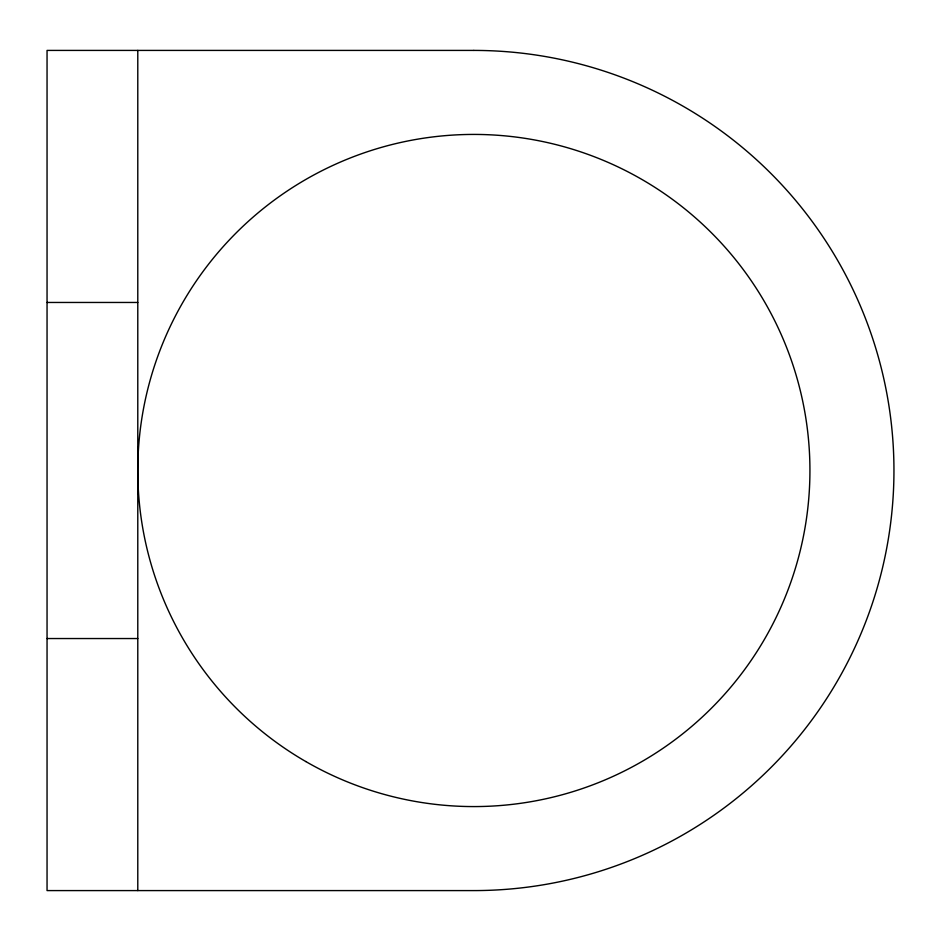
<?xml version="1.0" encoding="UTF-8"?>
<svg xmlns="http://www.w3.org/2000/svg" width="941" height="941" viewBox="0 0 941 941"><rect width="100%" height="100%" fill="white"/><g stroke="black" fill="none" stroke-linecap="round" stroke-linejoin="round"><path stroke-width="1.41" d="M47.05 302.461L137.786 302.461M47.05 638.539L137.786 638.539M137.786 50.414L137.786 890.586M473.864 50.414L47.05 50.414L47.05 890.586L473.864 890.586A420.086 420.086 0 0 0 893.95 470.5A420.086 420.086 0 0 0 473.864 50.414M305.825 761.551A336.066 336.066 0 0 0 809.93 470.5A336.066 336.066 0 0 0 305.825 179.449A336.066 336.066 0 0 0 305.825 761.551"/></g></svg>
